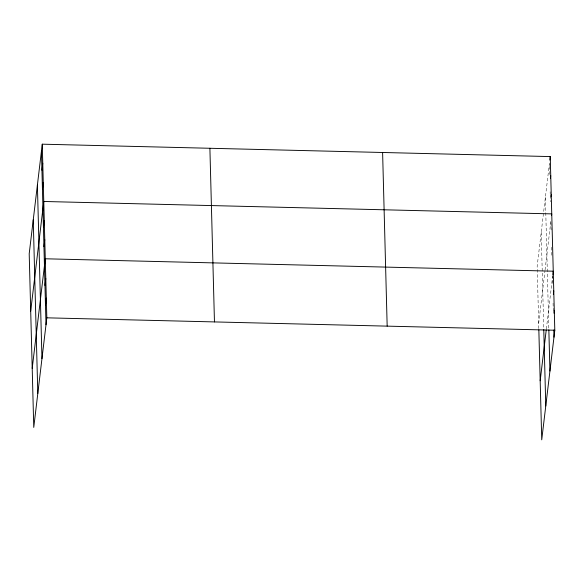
<?xml version="1.0" encoding="UTF-8"?>
<svg xmlns="http://www.w3.org/2000/svg" width="584" height="584" viewBox="0 0 584 584"><rect width="100%" height="100%" fill="white"/><g stroke="black" fill="none" stroke-linecap="round" stroke-linejoin="round"><path stroke-width="0.44" stroke-dasharray="2.92 2.19" d="M538.674 323.478L544.96 270.815M545.062 269.925L550.916 220.84L551.157 229.935M546.354 329.018L552.625 276.407M549.697 174.455L549.413 163.542L537.17 266.173L538.82 328.938M550.15 191.734L550.223 194.465M550.245 195.377L550.413 201.743M551.61 247.222L551.873 257.223M552.347 275.414L552.61 285.299M553.077 303.191L553.311 312.141M545.376 197.407L548.851 329.909M541.215 232.308L543.719 327.814"/><path stroke-width="0.88" d="M42.267 144.182L29.2 253.77L33.755 427.422L46.83 317.827L42.267 144.182L550.245 156.578L554.8 330.23L541.733 439.818L538.842 329.843M41.938 170.236L42.771 163.279M42.442 189.34L43.274 182.383M30.704 311.075L43.771 201.48L551.749 213.883L551.537 215.62M43.442 227.541L44.274 220.584M43.946 246.645L44.778 239.688M32.208 368.38L45.275 258.785L553.252 271.188L552.836 274.67M44.961 285.423L45.793 278.466M45.479 305.103L46.311 298.147M549.829 160.06L550.245 156.578M550.435 178.288L550.741 175.682M551.04 196.523L551.245 194.786M540.185 380.783L546.244 329.909M553.355 294.343L553.763 290.868M553.975 313.155L554.282 310.549M46.83 317.827L554.8 330.23M553.785 330.033L553.968 337.187M548.851 329.909L549.931 371.059M543.77 329.632L545.77 405.953M382.608 152.49L387.17 326.135M209.897 148.27L214.459 321.915M41.442 151.139L45.997 324.784M37.398 185.004L41.96 358.656M33.237 219.905L37.799 393.55"/></g></svg>
